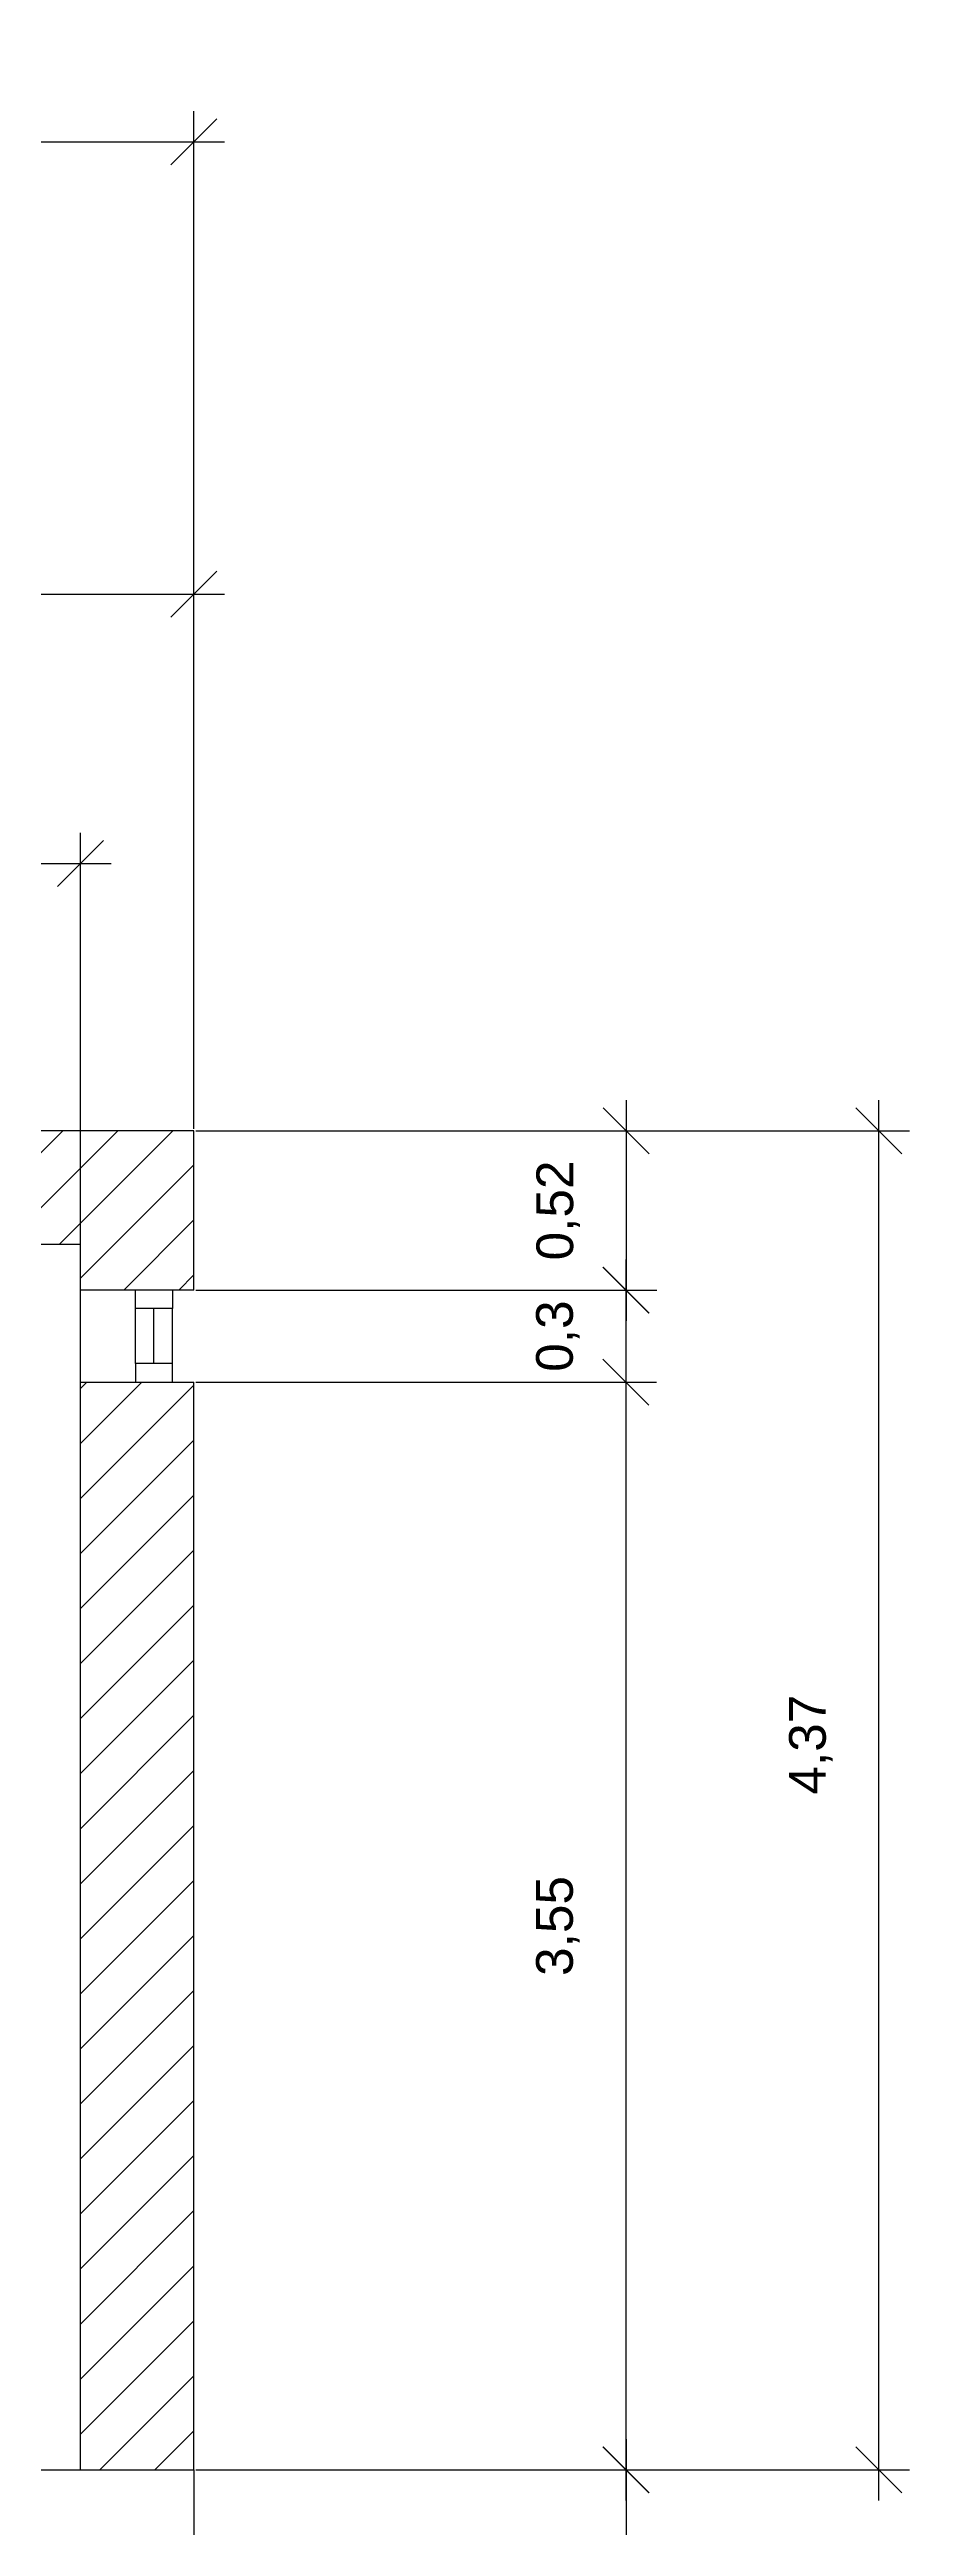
# Model space of a CAD drawing. Header units: millimetres. Extents: x -6247 to 53319, y -9113 to 41204.
# Drawn here: x 19747 to 22556, y 22959 to 31042 of the extents above; entities that cross this region are included whole.
import ezdxf

# ---------------------------------------------------------------- set-up
doc = ezdxf.new("R2010")
doc.units = ezdxf.units.MM
doc.styles.get("Standard").update_dxf_attribs({"font": 'Arial.ttf', "height": 120})
doc.dimstyles.new('ISO-25', dxfattribs={"dimscale": 10, "dimtxt": 2.5, "dimasz": 15, "dimexe": 10, "dimexo": 0.625, "dimgap": 15, "dimtad": 1, "dimlfac": 0.001, "dimtxsty": 'Standard', "dimblk": 'OBLIQUE', "dimblk1": 'OBLIQUE', "dimblk2": 'OBLIQUE', "dimcen": 20, "dimdle": 10, "dimadec": 0, "dimazin": 0, "dimtfac": 1, "dimtmove": 0, "dimatfit": 3, "dimldrblk": 'OPEN90', "dimfxl": 1, "dimarcsym": 0})

# ---------------------------------------------------------------- blocks, each defined once
blk = doc.blocks.new('_Oblique')
at = {"color": 0, "linetype": 'ByBlock', "lineweight": -2}
blk.add_line((-0.5, -0.5), (0.5, 0.5), dxfattribs=at)
blk = doc.blocks.new('*D27')
at = {"color": 0, "lineweight": -2, "transparency": 16777216}
for p, q in [((17548.1, 27520.2), (17548.1, 29364.9)), ((20218.2, 27520.2), (20218.2, 29364.9)), ((17448.1, 29264.9), (20318.2, 29264.9))]:
    blk.add_line(p, q, dxfattribs=at)
at = {"layer": 'Defpoints', "color": 0, "transparency": 16777216}
for p in [(20218.2, 29264.9), (17548.1, 27513.9), (20218.2, 27513.9)]:
    blk.add_point(p, dxfattribs=at)
at = {"color": 0, "lineweight": -2, "transparency": 16777216, "xscale": 150, "yscale": 150, "zscale": 150, "rotation": 180}
blk.add_blockref('_Oblique', (17548.1, 29264.9), dxfattribs=at)
at = {"color": 0, "lineweight": -2, "transparency": 16777216, "xscale": 150, "yscale": 150, "zscale": 150}
blk.add_blockref('_Oblique', (20218.2, 29264.9), dxfattribs=at)
at = {"color": 0, "transparency": 16777216, "insert": (18883.2, 29487.1), "char_height": 120, "attachment_point": 5}
blk.add_mtext('2,67', dxfattribs=at)
blk = doc.blocks.new('_Open90')
at = {"color": 0, "linetype": 'ByBlock', "lineweight": -2}
for p, q in [((0, 0), (-1, 0)), ((-0.5, 0.5), (0, 0)), ((0, 0), (-0.5, -0.5))]:
    blk.add_line(p, q, dxfattribs=at)
blk = doc.blocks.new('*D32')
at = {"color": 0, "lineweight": -2, "transparency": 16777216}
for p, q in [((21630.7, 27613.9), (21630.7, 26893.9)), ((20224.5, 27513.9), (21730.7, 27513.9)), ((20224.5, 26993.9), (21730.7, 26993.9))]:
    blk.add_line(p, q, dxfattribs=at)
at = {"layer": 'Defpoints', "color": 0, "transparency": 16777216}
for p in [(20218.2, 27513.9), (20218.2, 26993.9), (21630.7, 26993.9)]:
    blk.add_point(p, dxfattribs=at)
at = {"color": 0, "lineweight": -2, "transparency": 16777216, "xscale": 150, "yscale": 150, "zscale": 150}
for p, rotation in [((21630.7, 27513.9), 90), ((21630.7, 26993.9), 270)]:
    blk.add_blockref('_Oblique', p, dxfattribs=dict(at, rotation=rotation))
at = {"color": 0, "transparency": 16777216, "insert": (21408.4, 27253.9), "char_height": 120, "attachment_point": 5, "rotation": 90}
blk.add_mtext('0,52', dxfattribs=at)
blk = doc.blocks.new('*D33')
at = {"color": 0, "lineweight": -2, "transparency": 16777216}
for p, q in [((21629.6, 27093.9), (21629.6, 26593.9)), ((20224.5, 26993.9), (21729.6, 26993.9)), ((20224.5, 26693.9), (21729.6, 26693.9))]:
    blk.add_line(p, q, dxfattribs=at)
at = {"layer": 'Defpoints', "color": 0, "transparency": 16777216}
for p in [(20218.2, 26993.9), (20218.2, 26693.9), (21629.6, 26693.9)]:
    blk.add_point(p, dxfattribs=at)
at = {"color": 0, "lineweight": -2, "transparency": 16777216, "xscale": 150, "yscale": 150, "zscale": 150}
for p, rotation in [((21629.6, 26993.9), 90), ((21629.6, 26693.9), 270)]:
    blk.add_blockref('_Oblique', p, dxfattribs=dict(at, rotation=rotation))
at = {"color": 0, "transparency": 16777216, "insert": (21407.3, 26843.9), "char_height": 120, "attachment_point": 5, "rotation": 90}
blk.add_mtext('0,3', dxfattribs=at)
blk = doc.blocks.new('*D34')
at = {"color": 0, "lineweight": -2, "transparency": 16777216}
for p, q in [((21629.6, 26793.9), (21629.6, 23043.9)), ((20224.5, 26693.9), (21729.6, 26693.9)), ((20224.5, 23143.9), (21729.6, 23143.9))]:
    blk.add_line(p, q, dxfattribs=at)
at = {"layer": 'Defpoints', "color": 0, "transparency": 16777216}
for p in [(20218.2, 26693.9), (20218.2, 23143.9), (21629.6, 23143.9)]:
    blk.add_point(p, dxfattribs=at)
at = {"color": 0, "lineweight": -2, "transparency": 16777216, "xscale": 150, "yscale": 150, "zscale": 150}
for p, rotation in [((21629.6, 26693.9), 90), ((21629.6, 23143.9), 270)]:
    blk.add_blockref('_Oblique', p, dxfattribs=dict(at, rotation=rotation))
at = {"color": 0, "transparency": 16777216, "insert": (21407.3, 24918.9), "char_height": 120, "attachment_point": 5, "rotation": 90}
blk.add_mtext('3,55', dxfattribs=at)
blk = doc.blocks.new('*D35')
at = {"color": 0, "lineweight": -2, "transparency": 16777216}
for p, q in [((21630.2, 23243.9), (21630.2, 22073.9)), ((20224.5, 23143.9), (21730.2, 23143.9)), ((20224.5, 22173.9), (21730.2, 22173.9))]:
    blk.add_line(p, q, dxfattribs=at)
at = {"layer": 'Defpoints', "color": 0, "transparency": 16777216}
for p in [(20218.2, 23143.9), (20218.2, 22173.9), (21630.2, 22173.9)]:
    blk.add_point(p, dxfattribs=at)
at = {"color": 0, "lineweight": -2, "transparency": 16777216, "xscale": 150, "yscale": 150, "zscale": 150}
for p, rotation in [((21630.2, 23143.9), 90), ((21630.2, 22173.9), 270)]:
    blk.add_blockref('_Oblique', p, dxfattribs=dict(at, rotation=rotation))
at = {"color": 0, "transparency": 16777216, "insert": (21407.9, 22638.6), "char_height": 120, "attachment_point": 5, "rotation": 90}
blk.add_mtext('0,97', dxfattribs=at)
blk = doc.blocks.new('*D98')
at = {"color": 0, "lineweight": -2, "transparency": 16777216}
for p, q in [((22455.7, 23043.9), (22455.7, 27613.9)), ((20224.5, 27513.9), (22555.7, 27513.9)), ((20224.5, 23143.9), (22555.7, 23143.9))]:
    blk.add_line(p, q, dxfattribs=at)
at = {"layer": 'Defpoints', "color": 0, "transparency": 16777216}
for p in [(20218.2, 27513.9), (22455.7, 27513.9), (20218.2, 23143.9)]:
    blk.add_point(p, dxfattribs=at)
at = {"color": 0, "lineweight": -2, "transparency": 16777216, "xscale": 150, "yscale": 150, "zscale": 150}
for p, rotation in [((22455.7, 27513.9), 90), ((22455.7, 23143.9), 270)]:
    blk.add_blockref('_Oblique', p, dxfattribs=dict(at, rotation=rotation))
at = {"color": 0, "transparency": 16777216, "insert": (22233.4, 25510.6), "char_height": 120, "attachment_point": 5, "rotation": 90}
blk.add_mtext('4,37', dxfattribs=at)
blk = doc.blocks.new('*D99')
at = {"color": 0, "lineweight": -2, "transparency": 16777216}
for p, q in [((6938.2, 27520.2), (6938.2, 30841.3)), ((20218.2, 27520.2), (20218.2, 30841.3)), ((6838.2, 30741.3), (20318.2, 30741.3))]:
    blk.add_line(p, q, dxfattribs=at)
at = {"layer": 'Defpoints', "color": 0, "transparency": 16777216}
for p in [(20218.2, 30741.3), (6938.2, 27513.9), (20218.2, 27513.9)]:
    blk.add_point(p, dxfattribs=at)
at = {"color": 0, "lineweight": -2, "transparency": 16777216, "xscale": 150, "yscale": 150, "zscale": 150, "rotation": 180}
blk.add_blockref('_Oblique', (6938.2, 30741.3), dxfattribs=at)
at = {"color": 0, "lineweight": -2, "transparency": 16777216, "xscale": 150, "yscale": 150, "zscale": 150}
blk.add_blockref('_Oblique', (20218.2, 30741.3), dxfattribs=at)
at = {"color": 0, "transparency": 16777216, "insert": (13578.2, 30963.5), "char_height": 120, "attachment_point": 5}
blk.add_mtext('13,28', dxfattribs=at)
blk = doc.blocks.new('*D100')
at = {"color": 0, "lineweight": -2, "transparency": 16777216}
for p, q in [((18798.2, 26190.4), (18798.2, 28486.4)), ((19848.2, 26190.4), (19848.2, 28486.4)), ((18698.2, 28386.4), (19948.2, 28386.4))]:
    blk.add_line(p, q, dxfattribs=at)
at = {"layer": 'Defpoints', "color": 0, "transparency": 16777216}
for p in [(19848.2, 28386.4), (18798.2, 26184.2), (19848.2, 26184.2)]:
    blk.add_point(p, dxfattribs=at)
at = {"color": 0, "lineweight": -2, "transparency": 16777216, "xscale": 150, "yscale": 150, "zscale": 150, "rotation": 180}
blk.add_blockref('_Oblique', (18798.2, 28386.4), dxfattribs=at)
at = {"color": 0, "lineweight": -2, "transparency": 16777216, "xscale": 150, "yscale": 150, "zscale": 150}
blk.add_blockref('_Oblique', (19848.2, 28386.4), dxfattribs=at)
at = {"color": 0, "transparency": 16777216, "insert": (19323.2, 28608.7), "char_height": 120, "attachment_point": 5}
blk.add_mtext('1,05', dxfattribs=at)

msp = doc.modelspace()

# ---------------------------------------------------------------- hatches: boundary and pattern name
h = msp.add_hatch()
h.set_pattern_fill('ANSI31', color=256, scale=40)
h.paths.add_polyline_path([(7308.249, 24143.923), (6938.249, 24143.923), (6938.249, 23143.923), (7308.249, 23143.923)])
h.paths.add_polyline_path([(7308.249, 27143.923), (8868.249, 27143.923), (8868.249, 27513.923), (6938.249, 27513.923), (6938.249, 27143.923), (6938.249, 26143.923), (7308.249, 26143.923)])
h.paths.add_polyline_path([(12828.249, 27513.923), (10668.249, 27513.923), (10668.249, 27143.923), (12828.249, 27143.923)])
h.paths.add_polyline_path([(15748.103, 27513.923), (14866.32, 27513.923), (14866.32, 27143.923), (15748.103, 27143.923)])
h.paths.add_polyline_path([(20218.249, 27513.923), (19425.907, 27513.923), (19425.907, 27143.923), (19848.249, 27143.923), (19848.249, 26993.923), (20218.249, 26993.923)])
h.paths.add_polyline_path([(20218.249, 26693.923), (19848.249, 26693.923), (19848.249, 23143.923), (20218.249, 23143.923)])
h.paths.add_polyline_path([(19425.907, 27513.923), (17548.103, 27513.923), (17548.103, 27443.923), (17548.103, 27143.923), (19425.907, 27143.923)])

# ---------------------------------------------------------------- linework, layer by layer
for p, q in [((20218.249, 27513.923), (17548.103, 27513.923)), ((20218.249, 26993.923), (20218.249, 27513.923)), ((17548.103, 27143.923), (19848.249, 27143.923)), ((19848.249, 26993.923), (19848.249, 27143.923)), ((20218.249, 26993.923), (19848.249, 26993.923)), ((20028.249, 26933.923), (20028.249, 26993.923)), ((20148.249, 26933.923), (20028.249, 26933.923)), ((20028.249, 26753.923), (20028.249, 26933.923)), ((20088.249, 26753.923), (20088.249, 26933.923)), ((20148.249, 26993.923), (20148.249, 26933.923)), ((20148.249, 26753.923), (20148.249, 26933.923)), ((19848.249, 23143.923), (19848.249, 26693.923)), ((19848.249, 26693.923), (20218.249, 26693.923)), ((20148.249, 26753.923), (20028.249, 26753.923)), ((20028.249, 26753.923), (20028.249, 26693.923)), ((20148.249, 26753.923), (20088.249, 26753.923)), ((20148.249, 26693.923), (20148.249, 26753.923)), ((20218.249, 23143.923), (20218.249, 26693.923))]:
    msp.add_line(p, q)
msp.add_lwpolyline([(15028.249, 23143.923), (20218.249, 23143.923), (20218.249, 22173.923)])

# ---------------------------------------------------------------- dimensions: what is measured, and where the dimension line sits
for base, p1, p2, picture, middle in [((20218.249, 30741.272), (6938.249, 27513.923), (20218.249, 27513.923), '*D99', (13578.249, 30963.55)), ((20218.249, 29264.868), (17548.103, 27513.923), (20218.249, 27513.923), '*D27', (18883.176, 29487.147)), ((19848.249, 28386.41), (18798.249, 26184.174), (19848.249, 26184.174), '*D100', (19323.249, 28608.688))]:
    dim = msp.add_linear_dim(base=base, p1=p1, p2=p2, dimstyle='ISO-25')
    dim.commit()
    dim.dimension.update_dxf_attribs({"geometry": picture, "text_midpoint": middle})
for base, p1, p2, picture, middle in [((21630.689, 26993.923), (20218.249, 27513.923), (20218.249, 26993.923), '*D32', (21630.689, 27253.923)), ((22455.656, 27513.923), (20218.249, 23143.923), (20218.249, 27513.923), '*D98', (22455.656, 25510.642)), ((21629.626, 26693.923), (20218.249, 26993.923), (20218.249, 26693.923), '*D33', (21629.626, 26843.923)), ((21630.174, 22173.923), (20218.249, 23143.923), (20218.249, 22173.923), '*D35', (21630.174, 22638.647))]:
    dim = msp.add_linear_dim(base=base, p1=p1, p2=p2, angle=90, dimstyle='ISO-25')
    dim.commit()
    dim.dimension.update_dxf_attribs({"geometry": picture, "text_midpoint": middle, "dimtype": 160})
dim = msp.add_linear_dim(base=(21629.626, 23143.923), p1=(20218.249, 26693.923), p2=(20218.249, 23143.923), angle=90, dimstyle='ISO-25')
dim.commit()
dim.dimension.update_dxf_attribs({"geometry": '*D34', "text_midpoint": (21407.348, 24918.923)})

doc.saveas('drawing.dxf')
